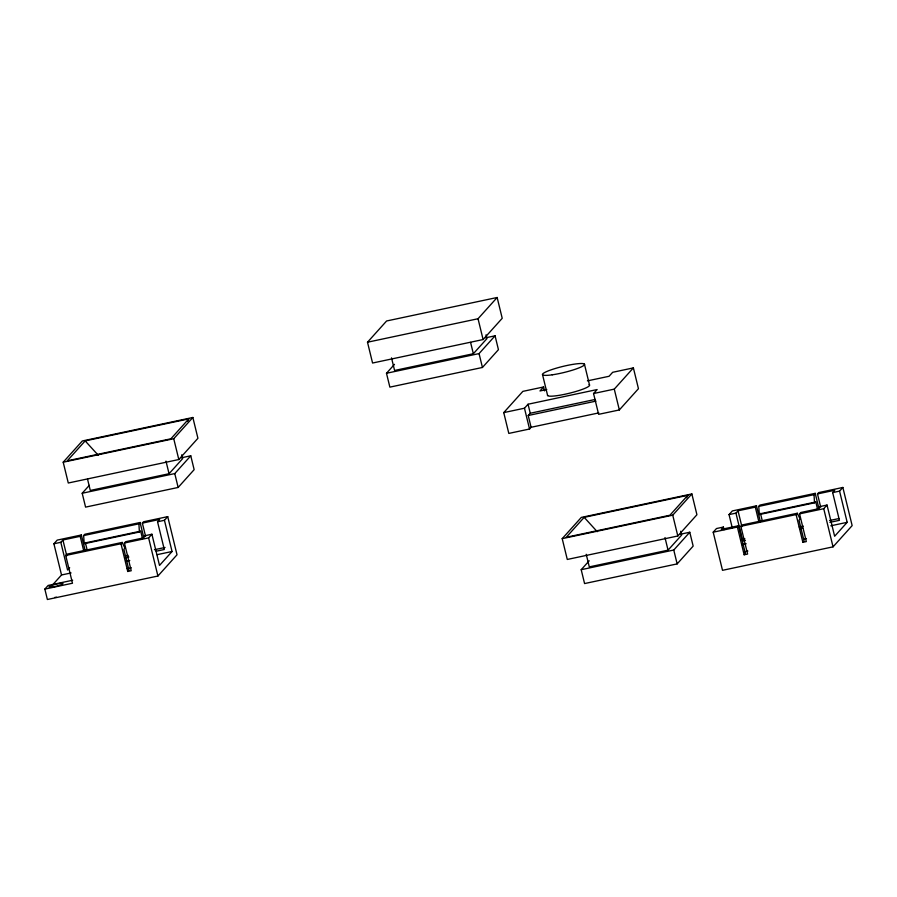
<?xml version="1.0" encoding="UTF-8"?>
<svg xmlns="http://www.w3.org/2000/svg" width="897" height="897" viewBox="0 0 897 897"><rect width="100%" height="100%" fill="white"/><g stroke="black" fill="none" stroke-linecap="round" stroke-linejoin="round"><path stroke-width="1.35" d="M187.54 421.321L188.796 418.888L85.17 440.898L67.264 460.811L170.879 438.801L188.796 418.888M686.541 497.768L687.797 495.323L584.182 517.345L566.265 537.258L669.891 515.237L687.797 495.323M63.205 462.202L82.322 440.965L192.855 417.486L197.923 438.285L178.817 459.533L68.284 483.012L63.205 462.202L173.738 438.723L192.855 417.486M181.239 457.818L190.769 455.799L194.144 469.658L178.144 487.452L85.574 507.119L82.199 493.249L89.308 485.344M52.564 584.934L61.523 574.977L53.91 543.773L57.195 540.117L81.38 534.982L85.237 550.836M53.91 543.773L60.817 542.304L62.913 539.983L80.181 536.316L81.38 534.982M145.572 536.316L142.354 523.108L143.554 521.774L167.728 516.638L177.023 554.783L157.917 576.02L47.384 599.499L44.85 589.105L72.478 583.229L65.716 555.49L66.916 554.167L122.183 542.427L124.963 548.134L123.876 549.356L128.944 570.167L127.744 571.49L120.983 543.75L122.183 542.427M142.5 538.57L140.594 530.777L139.495 531.988L84.228 543.728L83.634 535.576L84.834 534.253L140.1 522.514L143.957 538.357M44.85 589.105L48.135 585.449L72.679 580.236M69.674 567.723L67.578 570.043L60.817 542.304M87.525 479.099L90.294 490.457L169.051 473.717L182.663 458.591L181.743 454.801M82.199 493.249L174.769 473.582L190.769 455.799M83.634 535.576L138.9 523.837L140.1 522.514M127.744 571.49L131.209 570.75L124.436 543.01L125.636 541.687L142.903 538.021L145 535.7L151.907 534.231L159.509 565.435L172.056 551.498L164.443 520.294L167.728 516.638M156.123 551.229L164.297 549.502L157.536 521.762L159.632 519.43L142.354 523.108M124.436 543.01L148.622 537.875L151.907 534.231M367.501 342.217L386.607 320.98L497.14 297.501L502.219 318.3L483.102 339.548L372.569 363.027L367.501 342.217L478.034 318.738L497.14 297.501M485.535 337.833L495.066 335.803L498.44 349.673L482.44 367.467L389.87 387.134L386.484 373.264L394.489 364.361M391.518 357.858L394.59 370.461L473.347 353.732L486.959 338.606L486.039 334.816M386.484 373.264L479.054 353.597L495.066 335.803M598.815 412.9L531.091 427.286L529.544 429.013L508.812 433.419L503.744 412.609L522.85 391.372L543.582 386.977L544.524 390.868M503.744 412.609L524.465 408.213L528.053 404.233L597.133 389.556L593.545 393.536L598.624 414.336L619.345 409.94L638.451 388.693L633.383 367.893L612.662 372.3L609.074 376.28L587.4 380.877M543.582 386.977L539.994 390.957L546.766 389.511M531.091 427.286L528.221 415.502L530.25 413.248L595.272 399.434M593.545 393.536L614.277 389.13L633.383 367.893M562.206 538.649L581.323 517.412L691.856 493.933L696.924 514.732L677.818 535.98L567.285 559.459L562.206 538.649L672.739 515.17L691.856 493.933M680.24 534.264L689.771 532.235L693.157 546.105L677.145 563.899L584.575 583.566L581.2 569.696L589.194 560.793M586.223 554.29L589.295 566.893L668.052 550.164L681.664 535.038L680.745 531.248M581.2 569.696L673.77 550.029L689.771 532.235M820.699 507.141L817.481 493.933L818.669 492.599L842.855 487.463L852.15 525.608L833.044 546.845L722.511 570.324L713.205 532.19L716.49 528.535L723.408 527.066L724.047 529.712M732.344 528.165L729.037 514.598L732.322 510.942L756.496 505.807L760.364 521.662M723.408 527.066L721.311 529.387L738.579 525.72L745.351 553.46L744.151 554.783L737.39 527.044L738.579 525.72M729.037 514.598L735.944 513.129L738.029 510.808L755.308 507.141L756.496 505.807M744.151 554.783L747.605 554.054L740.844 526.315L742.032 524.992L797.298 513.252L800.09 518.959L798.992 520.182L804.071 540.992L802.871 542.315L796.11 514.575L797.298 513.252M817.616 509.395L815.721 501.602L814.622 502.813L759.355 514.553L758.761 506.401L759.95 505.078L815.216 493.339L819.084 509.182M759.355 514.553L760.454 513.342L762.349 521.135M735.944 513.129L742.705 540.869L744.79 538.548M758.761 506.401L814.028 494.662L815.216 493.339M802.871 542.315L806.325 541.586L799.563 513.846L800.763 512.512L818.03 508.846L820.116 506.525L827.023 505.056L834.636 536.26L847.172 522.323L839.57 491.119L842.855 487.463M829.882 522.346L839.424 520.327L832.663 492.588L834.748 490.255L817.481 493.933M799.563 513.846L823.738 508.7L827.023 505.056M528.221 415.502L595.944 401.116M157.536 521.762L164.443 520.294M84.094 543.167L139.36 531.428L138.9 523.837M65.716 555.49L120.983 543.75M125.445 555.871L128.136 555.299M154.43 549.715L165.059 547.462M124.795 557.889L128.876 557.026M61.523 574.977L71.076 572.948M125.658 561.354L129.751 560.479M157.042 554.682L172.056 551.498M127.217 568.653L131.31 567.779M832.663 492.588L839.57 491.119M759.21 513.992L814.476 502.253L814.028 494.662M713.205 532.19L737.39 527.044M740.844 526.315L796.11 514.575M799.216 526.988L803.264 526.124M829.557 520.54L838.852 518.567M742.705 540.869L745.429 540.286M799.922 528.714L802.647 528.131M742.099 544.647L746.192 543.773M830.801 525.799L847.172 522.323M743.792 551.913L747.874 551.05M803.723 539.175L806.448 538.604M584.182 517.345L597.223 531.674M85.17 440.898L98.222 455.228M823.738 508.7L833.044 546.845M814.476 502.253L814.622 502.813M755.308 507.141L758.851 521.662M738.029 510.808L741.897 526.662M672.739 515.17L677.818 535.98M673.77 550.029L677.145 563.899M664.98 537.561L668.052 550.164M614.277 389.13L619.345 409.94M584.44 364.171L589.508 384.97M542.55 374.733L547.619 395.532M528.053 404.233L530.25 413.248M524.465 408.213L529.544 429.013M478.034 318.738L483.102 339.548M479.054 353.597L482.44 367.467M470.577 342.385L473.347 353.732M173.738 438.723L178.817 459.533M174.769 473.582L178.144 487.452M165.979 461.114L169.051 473.717M148.622 537.875L157.917 576.02M139.36 531.428L139.495 531.988M85.327 542.517L87.233 550.31M80.181 536.316L83.724 550.836M62.913 539.983L66.77 555.826M56.421 597.167A7.21 1.032 -13.7 0 1 54.762 597.447M589.082 384.667A21.64 3.083 -13.7 0 1 570.47 392.964A21.64 3.083 -13.7 0 1 547.551 395.14M52.228 587.042A7.21 1.032 -13.7 0 0 62.992 583.633A7.21 1.032 -13.7 0 0 52.744 585.091A7.21 1.032 -13.7 0 0 52.228 587.042M552.249 374.811A21.64 3.083 -13.7 0 0 584.508 364.563A21.64 3.083 -13.7 0 0 553.718 368.97A21.64 3.083 -13.7 0 0 552.249 374.811"/></g></svg>
